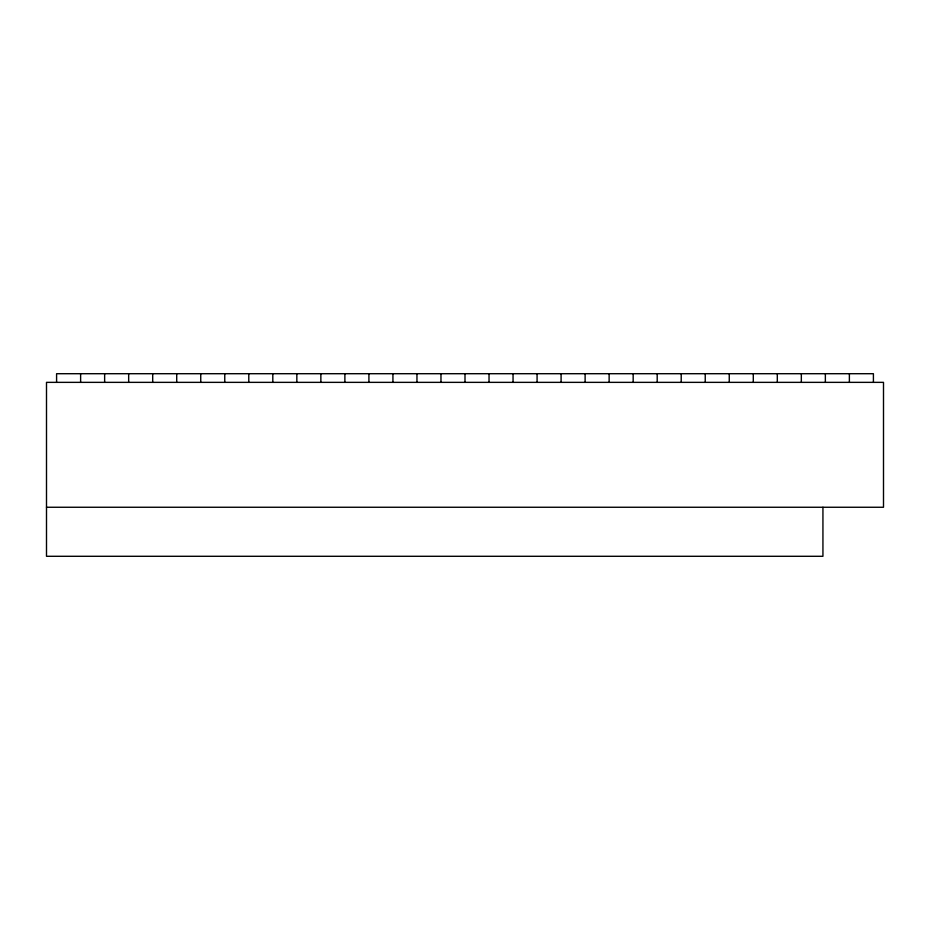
<?xml version="1.0" encoding="UTF-8"?>
<svg xmlns="http://www.w3.org/2000/svg" width="930" height="930" viewBox="0 0 930 930"><rect width="100%" height="100%" fill="white"/><g stroke="black" fill="none" stroke-linecap="round" stroke-linejoin="round"><path stroke-width="1.4" d="M46.5 507.257L883.5 507.257L883.5 382.358L46.5 382.358L46.5 556.291L822.934 556.291L822.934 507.257M873.41 382.358L873.41 373.709L56.591 373.709L56.591 382.358M849.381 373.709L849.381 382.358M825.363 373.709L825.363 382.358M801.335 373.709L801.335 382.358M777.306 373.709L777.306 382.358M753.288 373.709L753.288 382.358M729.26 373.709L729.26 382.358M705.242 373.709L705.242 382.358M681.213 373.709L681.213 382.358M657.196 373.709L657.196 382.358M633.167 373.709L633.167 382.358M609.138 373.709L609.138 382.358M585.121 373.709L585.121 382.358M561.092 373.709L561.092 382.358M537.075 373.709L537.075 382.358M513.046 373.709L513.046 382.358M489.029 373.709L489.029 382.358M465 373.709L465 382.358M440.971 373.709L440.971 382.358M416.954 373.709L416.954 382.358M392.925 373.709L392.925 382.358M368.908 373.709L368.908 382.358M344.879 373.709L344.879 382.358M320.862 373.709L320.862 382.358M296.833 373.709L296.833 382.358M272.804 373.709L272.804 382.358M248.787 373.709L248.787 382.358M224.758 373.709L224.758 382.358M200.741 373.709L200.741 382.358M176.712 373.709L176.712 382.358M152.694 373.709L152.694 382.358M128.666 373.709L128.666 382.358M104.637 373.709L104.637 382.358M80.619 373.709L80.619 382.358"/></g></svg>
